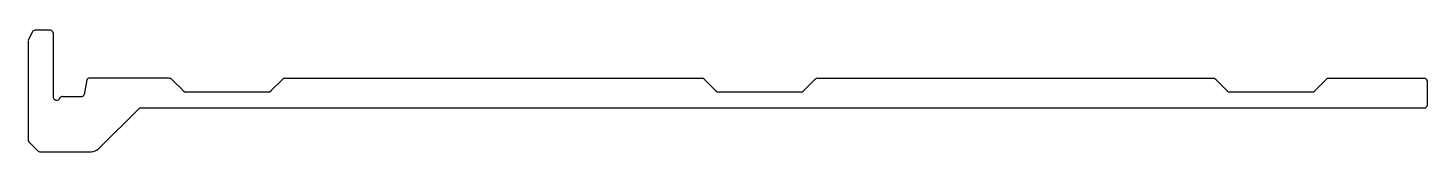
# Model space of a CAD drawing. Extents: x 2669 to 2801, y 1076 to 1088.
import ezdxf

# ---------------------------------------------------------------- set-up
doc = ezdxf.new("R2010")
doc.units = 0
doc.layers.get('0').update_dxf_attribs({"linetype": 'CONTINUOUS'})

msp = doc.modelspace()

# ---------------------------------------------------------------- linework, layer by layer
for p, q in [((2671.53, 1087.69), (2670.08, 1087.69)), ((2669.43, 1086.63), (2669.43, 1077.4)), ((2669.86, 1087.55), (2669.45, 1086.75)), ((2671.78, 1087.44), (2671.78, 1081.49)), ((2674.95, 1083.03), (2674.7, 1081.66)), ((2682.62, 1083.19), (2675.14, 1083.19)), ((2682.97, 1083.05), (2683.98, 1082.04)), ((2693.28, 1083.05), (2692.27, 1082.04)), ((2693.63, 1083.19), (2732.62, 1083.19)), ((2732.97, 1083.05), (2733.98, 1082.04)), ((2743.28, 1083.05), (2742.27, 1082.04)), ((2743.63, 1083.19), (2780.62, 1083.19)), ((2780.97, 1083.05), (2781.98, 1082.04)), ((2791.28, 1083.05), (2790.27, 1082.04)), ((2791.63, 1083.19), (2800.53, 1083.19)), ((2800.78, 1082.94), (2800.78, 1080.64)), ((2672.67, 1081.49), (2674.51, 1081.49)), ((2691.92, 1081.89), (2684.33, 1081.89)), ((2741.92, 1081.89), (2734.33, 1081.89)), ((2789.92, 1081.89), (2782.33, 1081.89)), ((2679.88, 1080.39), (2676.07, 1076.59)), ((2800.53, 1080.39), (2679.88, 1080.39)), ((2670.35, 1076.37), (2669.5, 1077.22)), ((2670.53, 1076.29), (2675.36, 1076.29))]:
    msp.add_line(p, q)
for centre, radius, start, end in [((2670.08, 1087.44), 0.25, 90, 153.4349), ((2671.53, 1087.44), 0.25, 0, 90), ((2669.68, 1086.63), 0.25, 153.4349, 180), ((2675.14, 1082.99), 0.2, 90, 170), ((2682.62, 1082.69), 0.5, 45, 90), ((2693.63, 1082.69), 0.5, 90, 135), ((2732.62, 1082.69), 0.5, 45, 90), ((2743.63, 1082.69), 0.5, 90, 135), ((2780.62, 1082.69), 0.5, 45, 90), ((2791.63, 1082.69), 0.5, 90, 135), ((2800.53, 1082.94), 0.25, 0, 90), ((2672.13, 1081.49), 0.35, 180, 335.3757), ((2672.67, 1081.24), 0.25, 90, 155.3757), ((2674.51, 1081.69), 0.2, 270, 350), ((2684.33, 1082.39), 0.5, 225, 270), ((2691.92, 1082.39), 0.5, 270, 315), ((2734.33, 1082.39), 0.5, 225, 270), ((2741.92, 1082.39), 0.5, 270, 315), ((2782.33, 1082.39), 0.5, 225, 270), ((2789.92, 1082.39), 0.5, 270, 315), ((2800.53, 1080.64), 0.25, 270, 0), ((2669.68, 1077.4), 0.25, 180, 225), ((2670.53, 1076.54), 0.25, 225, 270), ((2675.36, 1077.29), 1, 270, 315)]:
    msp.add_arc(centre, radius, start, end)

doc.saveas('drawing.dxf')
